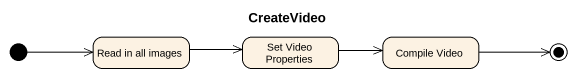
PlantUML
@startuml
title CreateVideo
hide empty description
state "Read in all images" as Read_in_all_images
state "Set Video Properties" as Set_Video_Properties
state "Compile Video" as Compile_Video
[*] -right-> Read_in_all_images
Read_in_all_images -right-> Set_Video_Properties
Set_Video_Properties -right-> Compile_Video
Compile_Video -right-> [*]
@enduml
